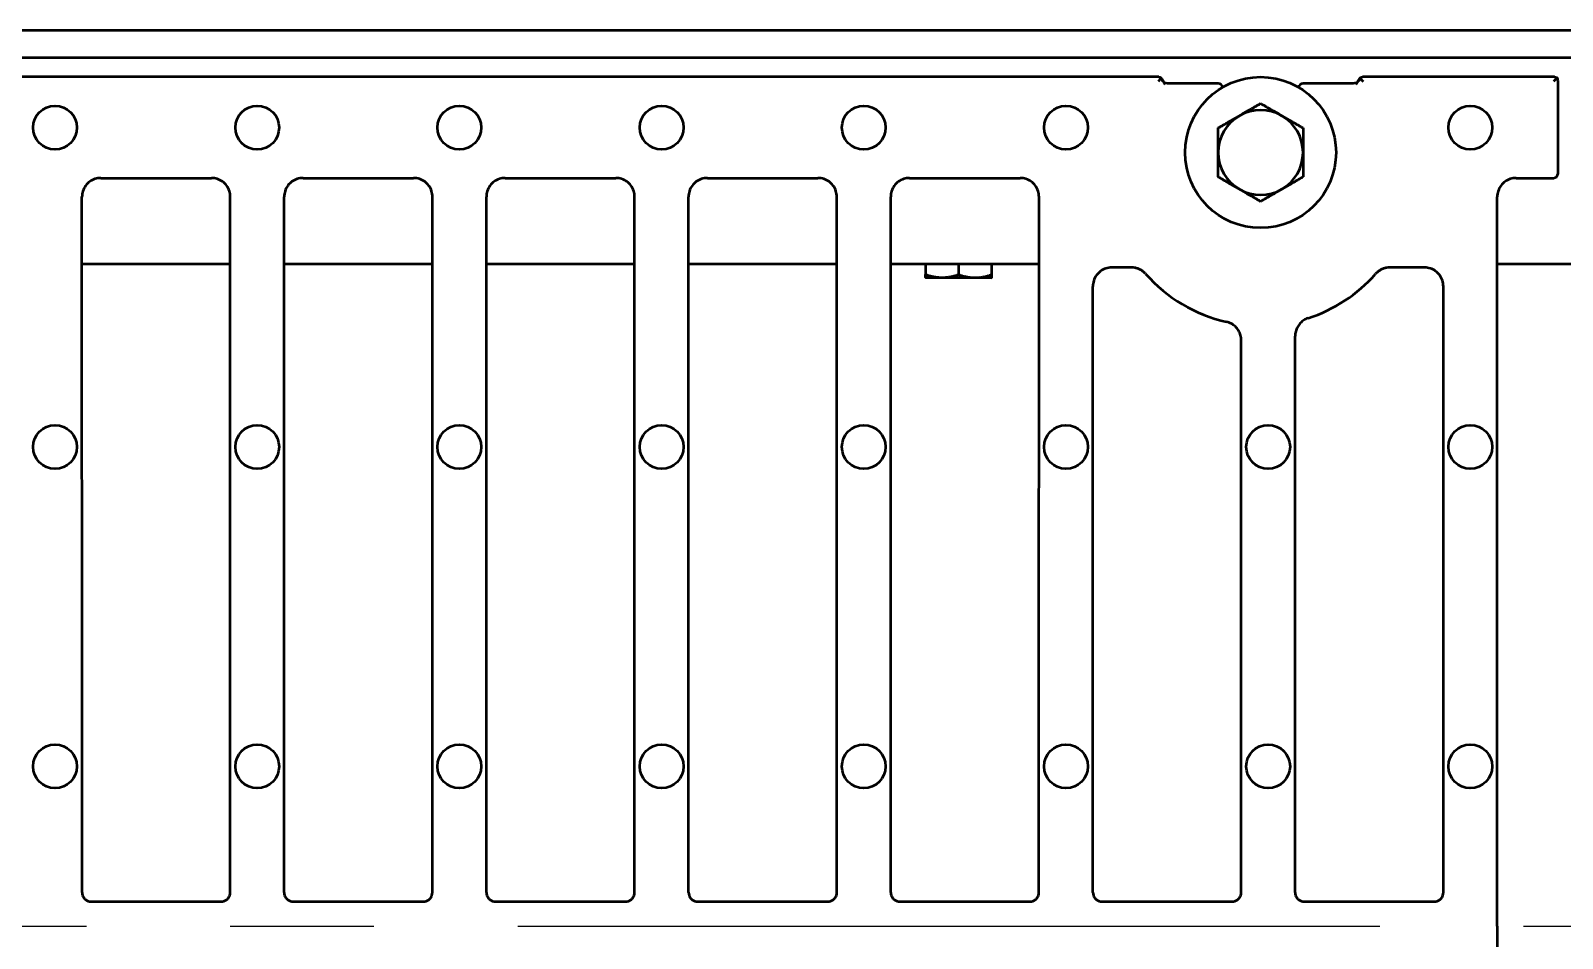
# Model space of a CAD drawing. Header units: inches. Extents: x 31 to 195, y 77 to 126.
# Drawn here: x 133.78 to 143.93, y 116.36 to 122.37 of the extents above; entities that cross this region are included whole.
import ezdxf

# ---------------------------------------------------------------- set-up
doc = ezdxf.new("R2010")
doc.units = ezdxf.units.IN
doc.header["$LTSCALE"] = 8
doc.header["$MEASUREMENT"] = 0
doc.linetypes.add('CENTER2', pattern=[1.125, 0.75, -0.125, 0.125, -0.125])
doc.layers.add('Visible (ANSI)', color=7, linetype='Continuous', lineweight=50)

msp = doc.modelspace()

# ---------------------------------------------------------------- linework, layer by layer
at = {"linetype": 'CENTER2', "ltscale": 0.952448}
msp.add_line((68.433118, 116.43908), (193.802762, 116.43908), dxfattribs=at)
at = {"layer": 'Visible (ANSI)'}
for p, q in [((191.933108, 122.37108), (71.933108, 122.37108)), ((191.933108, 122.19208), (71.933108, 122.19208)), ((141.257881, 122.06408), (122.608334, 122.06408)), ((141.275076, 122.055722), (141.253435, 122.03408)), ((141.300905, 122.013452), (141.27829, 122.051204)), ((142.587925, 122.051204), (142.565311, 122.013452)), ((142.591139, 122.055722), (142.61278, 122.03408)), ((143.881311, 122.06408), (142.608334, 122.06408)), ((143.898601, 122.058483), (143.874199, 122.03408)), ((143.904199, 121.42486), (143.904199, 122.038679)), ((141.651494, 122.020574), (141.365045, 122.020574)), ((142.50117, 122.020574), (142.214721, 122.020574)), ((134.246547, 121.39486), (134.979668, 121.39486)), ((135.586547, 121.39486), (136.319668, 121.39486)), ((136.926547, 121.39486), (137.659668, 121.39486)), ((138.266547, 121.39486), (138.999668, 121.39486)), ((139.606547, 121.39486), (140.339668, 121.39486)), ((143.626547, 121.39486), (143.874199, 121.39486)), ((135.104568, 120.82508), (134.121647, 120.82508)), ((136.444568, 120.82508), (135.461647, 120.82508)), ((137.784568, 120.82508), (136.801647, 120.82508)), ((139.124568, 120.82508), (138.141647, 120.82508)), ((140.464568, 120.82508), (139.481647, 120.82508)), ((139.712236, 120.82508), (139.711934, 120.756105)), ((139.931238, 120.82508), (139.930932, 120.755146)), ((140.150241, 120.82508), (140.14993, 120.754186)), ((144.364568, 120.82508), (143.501647, 120.82508)), ((139.711848, 120.736545), (139.821347, 120.736065)), ((139.821347, 120.736065), (140.040345, 120.735106)), ((140.040345, 120.735106), (140.149844, 120.734626)), ((141.077568, 120.801694), (140.946445, 120.801694)), ((143.01977, 120.801694), (142.788647, 120.801694)), ((134.181905, 116.601403), (135.04431, 116.601403)), ((135.521905, 116.601403), (136.38431, 116.601403)), ((136.861905, 116.601403), (137.72431, 116.601403)), ((138.201905, 116.601403), (139.06431, 116.601403)), ((139.541905, 116.601403), (140.40431, 116.601403)), ((140.881905, 116.601403), (141.74431, 116.601403)), ((142.221905, 116.601403), (143.08431, 116.601403))]:
    msp.add_line(p, q, dxfattribs=at)
for centre, radius in [((141.933108, 121.56408), 0.5), ((133.943108, 121.72908), 0.145), ((135.283108, 121.72908), 0.145), ((136.623108, 121.72908), 0.145), ((137.963108, 121.72908), 0.145), ((139.303108, 121.72908), 0.145), ((140.643108, 121.72908), 0.145), ((143.323108, 121.72908), 0.145), ((133.943108, 119.61308), 0.145), ((135.283108, 119.61308), 0.145), ((136.623108, 119.61308), 0.145), ((137.963108, 119.61308), 0.145), ((139.303108, 119.61308), 0.145), ((140.643108, 119.61308), 0.145), ((141.983108, 119.61308), 0.145), ((143.323108, 119.61308), 0.145), ((133.943108, 117.49708), 0.145), ((135.283108, 117.49708), 0.145), ((136.623108, 117.49708), 0.145), ((137.963108, 117.49708), 0.145), ((139.303108, 117.49708), 0.145), ((140.643108, 117.49708), 0.145), ((141.983108, 117.49708), 0.145), ((143.323108, 117.49708), 0.145)]:
    msp.add_circle(centre, radius, dxfattribs=at)
for centre, radius, start, end in [((141.651494, 121.990574), 0.03, 10.1908074, 90), ((142.214721, 121.990574), 0.03, 90, 169.8092746), ((141.933108, 121.56408), 0.28125, 60, 120), ((141.933108, 121.56408), 0.28125, 120, 180), ((141.933108, 121.56408), 0.28125, 0, 60), ((141.933108, 121.56408), 0.28125, 180, 240), ((141.933108, 121.56408), 0.28125, 300, 0), ((143.874199, 121.42486), 0.03, 270, 0), ((141.933108, 121.56408), 0.28125, 240, 300), ((141.933108, 121.43408), 1.017692, 221.5096441, 257.1871397), ((141.933108, 121.43408), 1.017692, 288.0166985, 318.4903559)]:
    msp.add_arc(centre, radius, start, end, dxfattribs=at)
for centre, major_axis, ratio, start_param, end_param in [((141.253435, 122.034318), (-0.008785, 0.031759), 0.903202452, 4.467576532, 5.180221444), ((142.61278, 122.034318), (0.008785, 0.031759), 0.903202452, 1.102963863, 1.815608775), ((143.874199, 122.034328), (0.010863, 0.034611), 0.807957516, 5.082921854, 5.703730028)]:
    msp.add_ellipse(centre, major_axis=major_axis, ratio=ratio, start_param=start_param, end_param=end_param, dxfattribs=at)
for points, knots in [([(141.257881, 122.06408), (141.258022, 122.06408), (141.258174, 122.064077), (141.258932, 122.064044), (141.259627, 122.063974), (141.261886, 122.063623), (141.263589, 122.0632), (141.268673, 122.061235), (141.272174, 122.059011), (141.275076, 122.055722)], [0.58400358758, 0.58400358758, 0.58400358758, 0.58400358758, 0.58704720667, 0.58704720667, 0.59837062795, 0.59837062795, 0.62101747053, 0.62101747053, 0.66339793763, 0.66339793763, 0.66339793763, 0.66339793763]), ([(142.591139, 122.055722), (142.594075, 122.05905), (142.597641, 122.061297), (142.602747, 122.063233), (142.604422, 122.063642), (142.606642, 122.06398), (142.607324, 122.064047), (142.608059, 122.064077), (142.608201, 122.06408), (142.608334, 122.06408)], [0.48834657481, 0.48834657481, 0.48834657481, 0.48834657481, 0.53122669947, 0.53122669947, 0.55347524242, 0.55347524242, 0.5645995139, 0.5645995139, 0.56745422028, 0.56745422028, 0.56745422028, 0.56745422028]), ([(143.881311, 122.06408), (143.881673, 122.06408), (143.882048, 122.064073), (143.884386, 122.063976), (143.886527, 122.063672), (143.891806, 122.062378), (143.895537, 122.060786), (143.898601, 122.058483)], [0.01703827592, 0.01703827592, 0.01703827592, 0.01703827592, 0.021207407, 0.021207407, 0.04241481399, 0.04241481399, 0.078548741, 0.078548741, 0.078548741, 0.078548741]), ([(141.365045, 122.020574), (141.356201, 122.020574), (141.347356, 122.020693), (141.330552, 122.021153), (141.322591, 122.021496), (141.308538, 122.02235), (141.302405, 122.022863), (141.296564, 122.023514), (141.295623, 122.023627), (141.294742, 122.02374)], [0, 0, 0, 0, 0.3036872898, 0.3036872898, 0.6073745797, 0.6073745797, 0.9056866296, 0.9056866296, 0.9666475944, 0.9666475944, 0.9666475944, 0.9666475944]), ([(142.571472, 122.023738), (142.57129, 122.023715), (142.571106, 122.023692), (142.56714, 122.023202), (142.562348, 122.022742), (142.550573, 122.021876), (142.543361, 122.021485), (142.527551, 122.02089), (142.518907, 122.020693), (142.507143, 122.020587), (142.504157, 122.020574), (142.50117, 122.020574)], [-0.966772445, -0.966772445, -0.966772445, -0.966772445, -0.9541589238, -0.9541589238, -0.6986406649, -0.6986406649, -0.4062398512, -0.4062398512, -0.1025525614, -0.1025525614, 0, 0, 0, 0]), ([(134.246547, 121.39486), (134.233528, 121.39486), (134.220313, 121.39278), (134.195414, 121.384687), (134.183639, 121.378692), (134.162403, 121.363251), (134.15311, 121.353949), (134.137692, 121.332691), (134.131713, 121.320898), (134.12368, 121.296081), (134.121628, 121.283037), (134.121628, 121.270023)], [0, 0, 0, 0, 0.1229638236, 0.1229638236, 0.2459276472, 0.2459276472, 0.3688914708, 0.3688914708, 0.4918552944, 0.4918552944, 0.614819118, 0.614819118, 0.614819118, 0.614819118]), ([(135.104587, 121.270023), (135.104587, 121.283037), (135.102504, 121.296247), (135.094402, 121.321134), (135.088401, 121.332903), (135.072946, 121.354125), (135.063636, 121.36341), (135.042364, 121.378815), (135.030565, 121.384786), (135.005736, 121.392811), (134.992687, 121.39486), (134.979668, 121.39486)], [0, 0, 0, 0, 0.1229644103, 0.1229644103, 0.2459288205, 0.2459288205, 0.3688932308, 0.3688932308, 0.4918576411, 0.4918576411, 0.6148220514, 0.6148220514, 0.6148220514, 0.6148220514]), ([(135.586547, 121.39486), (135.573528, 121.39486), (135.560313, 121.39278), (135.535414, 121.384687), (135.523639, 121.378692), (135.502403, 121.363251), (135.49311, 121.353949), (135.477692, 121.332691), (135.471713, 121.320898), (135.46368, 121.296081), (135.461628, 121.283037), (135.461628, 121.270023)], [0, 0, 0, 0, 0.1229638236, 0.1229638236, 0.2459276472, 0.2459276472, 0.3688914708, 0.3688914708, 0.4918552944, 0.4918552944, 0.614819118, 0.614819118, 0.614819118, 0.614819118]), ([(136.444587, 121.270023), (136.444587, 121.283037), (136.442504, 121.296247), (136.434402, 121.321134), (136.428401, 121.332903), (136.412946, 121.354125), (136.403636, 121.36341), (136.382364, 121.378815), (136.370565, 121.384786), (136.345736, 121.392811), (136.332687, 121.39486), (136.319668, 121.39486)], [0, 0, 0, 0, 0.1229644103, 0.1229644103, 0.2459288205, 0.2459288205, 0.3688932308, 0.3688932308, 0.4918576411, 0.4918576411, 0.6148220514, 0.6148220514, 0.6148220514, 0.6148220514]), ([(136.926547, 121.39486), (136.913528, 121.39486), (136.900313, 121.39278), (136.875414, 121.384687), (136.863639, 121.378692), (136.842403, 121.363251), (136.83311, 121.353949), (136.817692, 121.332691), (136.811713, 121.320898), (136.80368, 121.296081), (136.801628, 121.283037), (136.801628, 121.270023)], [0, 0, 0, 0, 0.1229638236, 0.1229638236, 0.2459276472, 0.2459276472, 0.3688914708, 0.3688914708, 0.4918552944, 0.4918552944, 0.614819118, 0.614819118, 0.614819118, 0.614819118]), ([(137.784587, 121.270023), (137.784587, 121.283037), (137.782504, 121.296247), (137.774402, 121.321134), (137.768401, 121.332903), (137.752946, 121.354125), (137.743636, 121.36341), (137.722364, 121.378815), (137.710565, 121.384786), (137.685736, 121.392811), (137.672687, 121.39486), (137.659668, 121.39486)], [0, 0, 0, 0, 0.1229644103, 0.1229644103, 0.2459288205, 0.2459288205, 0.3688932308, 0.3688932308, 0.4918576411, 0.4918576411, 0.6148220514, 0.6148220514, 0.6148220514, 0.6148220514]), ([(138.266547, 121.39486), (138.253528, 121.39486), (138.240313, 121.39278), (138.215414, 121.384687), (138.203639, 121.378692), (138.182403, 121.363251), (138.17311, 121.353949), (138.157692, 121.332691), (138.151713, 121.320898), (138.14368, 121.296081), (138.141628, 121.283037), (138.141628, 121.270023)], [0, 0, 0, 0, 0.1229638236, 0.1229638236, 0.2459276472, 0.2459276472, 0.3688914708, 0.3688914708, 0.4918552944, 0.4918552944, 0.614819118, 0.614819118, 0.614819118, 0.614819118]), ([(139.124587, 121.270023), (139.124587, 121.283037), (139.122504, 121.296247), (139.114402, 121.321134), (139.108401, 121.332903), (139.092946, 121.354125), (139.083636, 121.36341), (139.062364, 121.378815), (139.050565, 121.384786), (139.025736, 121.392811), (139.012687, 121.39486), (138.999668, 121.39486)], [0, 0, 0, 0, 0.1229644103, 0.1229644103, 0.2459288205, 0.2459288205, 0.3688932308, 0.3688932308, 0.4918576411, 0.4918576411, 0.6148220514, 0.6148220514, 0.6148220514, 0.6148220514]), ([(139.606547, 121.39486), (139.593528, 121.39486), (139.580313, 121.39278), (139.555414, 121.384687), (139.543639, 121.378692), (139.522403, 121.363251), (139.51311, 121.353949), (139.497692, 121.332691), (139.491713, 121.320898), (139.48368, 121.296081), (139.481628, 121.283037), (139.481628, 121.270023)], [0, 0, 0, 0, 0.1229638236, 0.1229638236, 0.2459276472, 0.2459276472, 0.3688914708, 0.3688914708, 0.4918552944, 0.4918552944, 0.614819118, 0.614819118, 0.614819118, 0.614819118]), ([(140.464587, 121.270023), (140.464587, 121.283037), (140.462504, 121.296247), (140.454402, 121.321134), (140.448401, 121.332903), (140.432946, 121.354125), (140.423636, 121.36341), (140.402364, 121.378815), (140.390565, 121.384786), (140.365736, 121.392811), (140.352687, 121.39486), (140.339668, 121.39486)], [0, 0, 0, 0, 0.1229644103, 0.1229644103, 0.2459288205, 0.2459288205, 0.3688932308, 0.3688932308, 0.4918576411, 0.4918576411, 0.6148220514, 0.6148220514, 0.6148220514, 0.6148220514]), ([(143.626547, 121.39486), (143.613528, 121.39486), (143.600479, 121.392811), (143.57565, 121.384786), (143.563851, 121.378815), (143.542579, 121.36341), (143.533269, 121.354125), (143.517814, 121.332903), (143.511813, 121.321134), (143.503711, 121.296247), (143.501628, 121.283037), (143.501628, 121.270023)], [0, 0, 0, 0, 0.1229644103, 0.1229644103, 0.2459288205, 0.2459288205, 0.3688932308, 0.3688932308, 0.4918576411, 0.4918576411, 0.6148220514, 0.6148220514, 0.6148220514, 0.6148220514]), ([(134.121989, 116.661344), (134.121985, 116.96859), (134.121972, 117.275836), (134.121934, 117.890327), (134.121908, 118.197573), (134.121845, 118.812064), (134.121809, 119.119309), (134.12174, 119.733799), (134.121706, 120.041044), (134.121654, 120.655534), (134.121637, 120.962779), (134.121628, 121.270023)], [-11.706043253, -11.706043253, -11.706043253, -11.706043253, -9.364834602, -9.364834602, -7.023625952, -7.023625952, -4.682417301, -4.682417301, -2.341208651, -2.341208651, 0, 0, 0, 0]), ([(135.104226, 116.661344), (135.104231, 116.96859), (135.104243, 117.275836), (135.104282, 117.890327), (135.104307, 118.197573), (135.10437, 118.812064), (135.104406, 119.119309), (135.104476, 119.733799), (135.10451, 120.041044), (135.104561, 120.655534), (135.104578, 120.962779), (135.104587, 121.270023)], [0, 0, 0, 0, 2.341208651, 2.341208651, 4.682417301, 4.682417301, 7.023625952, 7.023625952, 9.364834602, 9.364834602, 11.706043253, 11.706043253, 11.706043253, 11.706043253]), ([(135.461989, 116.661344), (135.461985, 116.96859), (135.461972, 117.275836), (135.461934, 117.890327), (135.461908, 118.197573), (135.461845, 118.812064), (135.461809, 119.119309), (135.46174, 119.733799), (135.461706, 120.041044), (135.461654, 120.655534), (135.461637, 120.962779), (135.461628, 121.270023)], [-11.706043253, -11.706043253, -11.706043253, -11.706043253, -9.364834602, -9.364834602, -7.023625952, -7.023625952, -4.682417301, -4.682417301, -2.341208651, -2.341208651, 0, 0, 0, 0]), ([(136.444226, 116.661344), (136.444231, 116.96859), (136.444243, 117.275836), (136.444282, 117.890327), (136.444307, 118.197573), (136.44437, 118.812064), (136.444406, 119.119309), (136.444476, 119.733799), (136.44451, 120.041044), (136.444561, 120.655534), (136.444578, 120.962779), (136.444587, 121.270023)], [0, 0, 0, 0, 2.341208651, 2.341208651, 4.682417301, 4.682417301, 7.023625952, 7.023625952, 9.364834602, 9.364834602, 11.706043253, 11.706043253, 11.706043253, 11.706043253]), ([(136.801989, 116.661344), (136.801985, 116.96859), (136.801972, 117.275836), (136.801934, 117.890327), (136.801908, 118.197573), (136.801845, 118.812064), (136.801809, 119.119309), (136.80174, 119.733799), (136.801706, 120.041044), (136.801654, 120.655534), (136.801637, 120.962779), (136.801628, 121.270023)], [-11.706043253, -11.706043253, -11.706043253, -11.706043253, -9.364834602, -9.364834602, -7.023625952, -7.023625952, -4.682417301, -4.682417301, -2.341208651, -2.341208651, 0, 0, 0, 0]), ([(137.784226, 116.661344), (137.784231, 116.96859), (137.784243, 117.275836), (137.784282, 117.890327), (137.784307, 118.197573), (137.78437, 118.812064), (137.784406, 119.119309), (137.784476, 119.733799), (137.78451, 120.041044), (137.784561, 120.655534), (137.784578, 120.962779), (137.784587, 121.270023)], [0, 0, 0, 0, 2.341208651, 2.341208651, 4.682417301, 4.682417301, 7.023625952, 7.023625952, 9.364834602, 9.364834602, 11.706043253, 11.706043253, 11.706043253, 11.706043253]), ([(138.141989, 116.661344), (138.141985, 116.96859), (138.141972, 117.275836), (138.141934, 117.890327), (138.141908, 118.197573), (138.141845, 118.812064), (138.141809, 119.119309), (138.14174, 119.733799), (138.141706, 120.041044), (138.141654, 120.655534), (138.141637, 120.962779), (138.141628, 121.270023)], [-11.706043253, -11.706043253, -11.706043253, -11.706043253, -9.364834602, -9.364834602, -7.023625952, -7.023625952, -4.682417301, -4.682417301, -2.341208651, -2.341208651, 0, 0, 0, 0]), ([(139.124226, 116.661344), (139.124231, 116.96859), (139.124243, 117.275836), (139.124282, 117.890327), (139.124307, 118.197573), (139.12437, 118.812064), (139.124406, 119.119309), (139.124476, 119.733799), (139.12451, 120.041044), (139.124561, 120.655534), (139.124578, 120.962779), (139.124587, 121.270023)], [0, 0, 0, 0, 2.341208651, 2.341208651, 4.682417301, 4.682417301, 7.023625952, 7.023625952, 9.364834602, 9.364834602, 11.706043253, 11.706043253, 11.706043253, 11.706043253]), ([(139.481989, 116.661344), (139.481985, 116.96859), (139.481972, 117.275836), (139.481934, 117.890327), (139.481908, 118.197573), (139.481845, 118.812064), (139.481809, 119.119309), (139.48174, 119.733799), (139.481706, 120.041044), (139.481654, 120.655534), (139.481637, 120.962779), (139.481628, 121.270023)], [-11.706043253, -11.706043253, -11.706043253, -11.706043253, -9.364834602, -9.364834602, -7.023625952, -7.023625952, -4.682417301, -4.682417301, -2.341208651, -2.341208651, 0, 0, 0, 0]), ([(140.464226, 116.661344), (140.464231, 116.96859), (140.464243, 117.275836), (140.464282, 117.890327), (140.464307, 118.197573), (140.46437, 118.812064), (140.464406, 119.119309), (140.464476, 119.733799), (140.46451, 120.041044), (140.464561, 120.655534), (140.464578, 120.962779), (140.464587, 121.270023)], [0, 0, 0, 0, 2.341208651, 2.341208651, 4.682417301, 4.682417301, 7.023625952, 7.023625952, 9.364834602, 9.364834602, 11.706043253, 11.706043253, 11.706043253, 11.706043253]), ([(143.50199, 116.43908), (143.50199, 116.761144), (143.501981, 117.083207), (143.501946, 117.727334), (143.501921, 118.049397), (143.501859, 118.693523), (143.501821, 119.015586), (143.501748, 119.659712), (143.501712, 119.981774), (143.501656, 120.625899), (143.501637, 120.947961), (143.501628, 121.270023)], [-12.270591833, -12.270591833, -12.270591833, -12.270591833, -9.816473467, -9.816473467, -7.3623551, -7.3623551, -4.908236733, -4.908236733, -2.454118367, -2.454118367, 0, 0, 0, 0]), ([(140.946445, 120.801694), (140.933434, 120.801694), (140.920227, 120.799614), (140.895347, 120.79152), (140.883583, 120.785525), (140.862369, 120.770083), (140.853087, 120.76078), (140.83769, 120.739523), (140.831721, 120.727731), (140.823703, 120.702915), (140.821655, 120.689872), (140.821656, 120.676858)], [0, 0, 0, 0, 0.1229171095, 0.1229171095, 0.245834219, 0.245834219, 0.3687513285, 0.3687513285, 0.4916684379, 0.4916684379, 0.6145855474, 0.6145855474, 0.6145855474, 0.6145855474]), ([(141.171015, 120.759609), (141.166367, 120.76486), (141.161236, 120.76976), (141.150199, 120.778627), (141.144296, 120.782591), (141.131984, 120.789427), (141.125571, 120.792308), (141.112297, 120.796972), (141.105486, 120.798735), (141.091627, 120.801099), (141.084581, 120.801694), (141.077568, 120.801694)], [0, 0, 0, 0, 0.066276708, 0.066276708, 0.1325534161, 0.1325534161, 0.1988301241, 0.1988301241, 0.2651068321, 0.2651068321, 0.3313835402, 0.3313835402, 0.3313835402, 0.3313835402]), ([(142.788647, 120.801694), (142.781634, 120.801694), (142.774564, 120.801099), (142.76061, 120.798711), (142.753729, 120.796917), (142.740451, 120.792228), (142.734043, 120.789335), (142.721754, 120.782486), (142.715919, 120.778554), (142.704964, 120.769743), (142.699848, 120.76486), (142.695201, 120.759609)], [0, 0, 0, 0, 0.066276721, 0.066276721, 0.132553442, 0.132553442, 0.1988301629, 0.1988301629, 0.2651068839, 0.2651068839, 0.3313836049, 0.3313836049, 0.3313836049, 0.3313836049]), ([(143.144559, 120.676858), (143.14456, 120.689872), (143.142482, 120.703081), (143.134394, 120.727967), (143.128403, 120.739735), (143.112969, 120.760957), (143.10367, 120.770242), (143.082421, 120.785647), (143.070631, 120.79162), (143.045822, 120.799644), (143.032781, 120.801694), (143.01977, 120.801694)], [0, 0, 0, 0, 0.1229167888, 0.1229167888, 0.2458335776, 0.2458335776, 0.3687503664, 0.3687503664, 0.4916671552, 0.4916671552, 0.614583944, 0.614583944, 0.614583944, 0.614583944]), ([(140.821989, 116.661344), (140.821985, 116.929045), (140.821975, 117.196747), (140.821945, 117.732149), (140.821924, 117.99985), (140.821875, 118.535253), (140.821845, 118.802954), (140.821785, 119.338356), (140.821753, 119.606057), (140.821697, 120.141458), (140.821672, 120.409158), (140.821656, 120.676858)], [-10.199402739, -10.199402739, -10.199402739, -10.199402739, -8.159522191, -8.159522191, -6.119641643, -6.119641643, -4.079761096, -4.079761096, -2.039880548, -2.039880548, 0, 0, 0, 0]), ([(143.144226, 116.661344), (143.14423, 116.929045), (143.14424, 117.196747), (143.144271, 117.732149), (143.144291, 117.99985), (143.14434, 118.535253), (143.14437, 118.802954), (143.144431, 119.338356), (143.144462, 119.606057), (143.144518, 120.141458), (143.144543, 120.409158), (143.144559, 120.676858)], [0, 0, 0, 0, 2.039880548, 2.039880548, 4.079761096, 4.079761096, 6.119641643, 6.119641643, 8.159522191, 8.159522191, 10.199402739, 10.199402739, 10.199402739, 10.199402739]), ([(141.804533, 120.32), (141.804534, 120.33116), (141.803014, 120.342464), (141.797024, 120.364144), (141.792606, 120.374472), (141.781052, 120.393788), (141.773965, 120.402641), (141.757794, 120.418064), (141.748613, 120.424716), (141.728938, 120.435275), (141.718296, 120.439255), (141.707417, 120.441729)], [0, 0, 0, 0, 0.1054228845, 0.1054228845, 0.210845769, 0.210845769, 0.3162686535, 0.3162686535, 0.4216915379, 0.4216915379, 0.5271144224, 0.5271144224, 0.5271144224, 0.5271144224]), ([(142.247874, 120.466289), (142.237977, 120.46307), (142.228369, 120.458556), (142.210654, 120.447296), (142.202598, 120.44062), (142.188256, 120.425322), (142.182029, 120.416716), (142.172014, 120.398427), (142.168153, 120.388631), (142.162994, 120.368455), (142.161679, 120.357984), (142.16168, 120.347575)], [0, 0, 0, 0, 0.0983394734, 0.0983394734, 0.1966789469, 0.1966789469, 0.2950184203, 0.2950184203, 0.3933578937, 0.3933578937, 0.4916973671, 0.4916973671, 0.4916973671, 0.4916973671]), ([(141.804226, 116.661344), (141.80423, 116.905255), (141.804238, 117.149165), (141.804264, 117.636987), (141.804282, 117.880897), (141.804324, 118.368718), (141.804349, 118.612629), (141.804403, 119.10045), (141.804432, 119.34436), (141.804486, 119.83218), (141.804512, 120.07609), (141.804533, 120.32)], [0, 0, 0, 0, 1.858596239, 1.858596239, 3.717192478, 3.717192478, 5.575788717, 5.575788717, 7.434384955, 7.434384955, 9.292981194, 9.292981194, 9.292981194, 9.292981194]), ([(142.161989, 116.661344), (142.161985, 116.907093), (142.161977, 117.152842), (142.16195, 117.64434), (142.161933, 117.890089), (142.16189, 118.381587), (142.161864, 118.627336), (142.16181, 119.118833), (142.161781, 119.364582), (142.161726, 119.856079), (142.161701, 120.101827), (142.16168, 120.347575)], [-9.36302211, -9.36302211, -9.36302211, -9.36302211, -7.490417688, -7.490417688, -5.617813266, -5.617813266, -3.745208844, -3.745208844, -1.872604422, -1.872604422, 0, 0, 0, 0]), ([(134.121989, 116.661344), (134.121989, 116.655094), (134.122988, 116.648751), (134.126874, 116.636802), (134.129752, 116.631152), (134.137163, 116.620964), (134.141627, 116.616506), (134.151827, 116.60911), (134.157486, 116.606242), (134.169397, 116.602388), (134.175658, 116.601403), (134.181905, 116.601403)], [0, 0, 0, 0, 0.0713970065, 0.0713970065, 0.1427940129, 0.1427940129, 0.2141910194, 0.2141910194, 0.2855880258, 0.2855880258, 0.3569850323, 0.3569850323, 0.3569850323, 0.3569850323]), ([(135.04431, 116.601403), (135.050558, 116.601403), (135.056898, 116.602403), (135.068842, 116.60629), (135.074489, 116.609169), (135.084673, 116.616583), (135.089129, 116.621049), (135.096522, 116.631254), (135.099389, 116.636915), (135.103242, 116.64883), (135.104226, 116.655094), (135.104226, 116.661344)], [0, 0, 0, 0, 0.0713971809, 0.0713971809, 0.1427943617, 0.1427943617, 0.2141915426, 0.2141915426, 0.2855887234, 0.2855887234, 0.3569859043, 0.3569859043, 0.3569859043, 0.3569859043]), ([(135.461989, 116.661344), (135.461989, 116.655094), (135.462988, 116.648751), (135.466874, 116.636802), (135.469752, 116.631152), (135.477163, 116.620964), (135.481627, 116.616506), (135.491827, 116.60911), (135.497486, 116.606242), (135.509397, 116.602388), (135.515658, 116.601403), (135.521905, 116.601403)], [0, 0, 0, 0, 0.0713970065, 0.0713970065, 0.1427940129, 0.1427940129, 0.2141910194, 0.2141910194, 0.2855880258, 0.2855880258, 0.3569850323, 0.3569850323, 0.3569850323, 0.3569850323]), ([(136.38431, 116.601403), (136.390558, 116.601403), (136.396898, 116.602403), (136.408842, 116.60629), (136.414489, 116.609169), (136.424673, 116.616583), (136.429129, 116.621049), (136.436522, 116.631254), (136.439389, 116.636915), (136.443242, 116.64883), (136.444226, 116.655094), (136.444226, 116.661344)], [0, 0, 0, 0, 0.0713971809, 0.0713971809, 0.1427943617, 0.1427943617, 0.2141915426, 0.2141915426, 0.2855887234, 0.2855887234, 0.3569859043, 0.3569859043, 0.3569859043, 0.3569859043]), ([(136.801989, 116.661344), (136.801989, 116.655094), (136.802988, 116.648751), (136.806874, 116.636802), (136.809752, 116.631152), (136.817163, 116.620964), (136.821627, 116.616506), (136.831827, 116.60911), (136.837486, 116.606242), (136.849397, 116.602388), (136.855658, 116.601403), (136.861905, 116.601403)], [0, 0, 0, 0, 0.0713970065, 0.0713970065, 0.1427940129, 0.1427940129, 0.2141910194, 0.2141910194, 0.2855880258, 0.2855880258, 0.3569850323, 0.3569850323, 0.3569850323, 0.3569850323]), ([(137.72431, 116.601403), (137.730558, 116.601403), (137.736898, 116.602403), (137.748842, 116.60629), (137.754489, 116.609169), (137.764673, 116.616583), (137.769129, 116.621049), (137.776522, 116.631254), (137.779389, 116.636915), (137.783242, 116.64883), (137.784226, 116.655094), (137.784226, 116.661344)], [0, 0, 0, 0, 0.0713971809, 0.0713971809, 0.1427943617, 0.1427943617, 0.2141915426, 0.2141915426, 0.2855887234, 0.2855887234, 0.3569859043, 0.3569859043, 0.3569859043, 0.3569859043]), ([(138.141989, 116.661344), (138.141989, 116.655094), (138.142988, 116.648751), (138.146874, 116.636802), (138.149752, 116.631152), (138.157163, 116.620964), (138.161627, 116.616506), (138.171827, 116.60911), (138.177486, 116.606242), (138.189397, 116.602388), (138.195658, 116.601403), (138.201905, 116.601403)], [0, 0, 0, 0, 0.0713970065, 0.0713970065, 0.1427940129, 0.1427940129, 0.2141910194, 0.2141910194, 0.2855880258, 0.2855880258, 0.3569850323, 0.3569850323, 0.3569850323, 0.3569850323]), ([(139.06431, 116.601403), (139.070558, 116.601403), (139.076898, 116.602403), (139.088842, 116.60629), (139.094489, 116.609169), (139.104673, 116.616583), (139.109129, 116.621049), (139.116522, 116.631254), (139.119389, 116.636915), (139.123242, 116.64883), (139.124226, 116.655094), (139.124226, 116.661344)], [0, 0, 0, 0, 0.0713971809, 0.0713971809, 0.1427943617, 0.1427943617, 0.2141915426, 0.2141915426, 0.2855887234, 0.2855887234, 0.3569859043, 0.3569859043, 0.3569859043, 0.3569859043]), ([(139.481989, 116.661344), (139.481989, 116.655094), (139.482988, 116.648751), (139.486874, 116.636802), (139.489752, 116.631152), (139.497163, 116.620964), (139.501627, 116.616506), (139.511827, 116.60911), (139.517486, 116.606242), (139.529397, 116.602388), (139.535658, 116.601403), (139.541905, 116.601403)], [0, 0, 0, 0, 0.0713970065, 0.0713970065, 0.1427940129, 0.1427940129, 0.2141910194, 0.2141910194, 0.2855880258, 0.2855880258, 0.3569850323, 0.3569850323, 0.3569850323, 0.3569850323]), ([(140.40431, 116.601403), (140.410558, 116.601403), (140.416898, 116.602403), (140.428842, 116.60629), (140.434489, 116.609169), (140.444673, 116.616583), (140.449129, 116.621049), (140.456522, 116.631254), (140.459389, 116.636915), (140.463242, 116.64883), (140.464226, 116.655094), (140.464226, 116.661344)], [0, 0, 0, 0, 0.0713971809, 0.0713971809, 0.1427943617, 0.1427943617, 0.2141915426, 0.2141915426, 0.2855887234, 0.2855887234, 0.3569859043, 0.3569859043, 0.3569859043, 0.3569859043]), ([(140.821989, 116.661344), (140.821989, 116.655094), (140.822988, 116.648751), (140.826874, 116.636802), (140.829752, 116.631152), (140.837163, 116.620964), (140.841627, 116.616506), (140.851827, 116.60911), (140.857486, 116.606242), (140.869397, 116.602388), (140.875658, 116.601403), (140.881905, 116.601403)], [0, 0, 0, 0, 0.0713970065, 0.0713970065, 0.1427940129, 0.1427940129, 0.2141910194, 0.2141910194, 0.2855880258, 0.2855880258, 0.3569850323, 0.3569850323, 0.3569850323, 0.3569850323]), ([(141.74431, 116.601403), (141.750558, 116.601403), (141.756898, 116.602403), (141.768842, 116.60629), (141.774489, 116.609169), (141.784673, 116.616583), (141.789129, 116.621049), (141.796522, 116.631254), (141.799389, 116.636915), (141.803242, 116.64883), (141.804226, 116.655094), (141.804226, 116.661344)], [0, 0, 0, 0, 0.0713971809, 0.0713971809, 0.1427943617, 0.1427943617, 0.2141915426, 0.2141915426, 0.2855887234, 0.2855887234, 0.3569859043, 0.3569859043, 0.3569859043, 0.3569859043]), ([(142.161989, 116.661344), (142.161989, 116.655094), (142.162988, 116.648751), (142.166874, 116.636802), (142.169752, 116.631152), (142.177163, 116.620964), (142.181627, 116.616506), (142.191827, 116.60911), (142.197486, 116.606242), (142.209397, 116.602388), (142.215658, 116.601403), (142.221905, 116.601403)], [0, 0, 0, 0, 0.0713970065, 0.0713970065, 0.1427940129, 0.1427940129, 0.2141910194, 0.2141910194, 0.2855880258, 0.2855880258, 0.3569850323, 0.3569850323, 0.3569850323, 0.3569850323]), ([(143.08431, 116.601403), (143.090558, 116.601403), (143.096898, 116.602403), (143.108842, 116.60629), (143.114489, 116.609169), (143.124673, 116.616583), (143.129129, 116.621049), (143.136522, 116.631254), (143.139389, 116.636915), (143.143242, 116.64883), (143.144226, 116.655094), (143.144226, 116.661344)], [0, 0, 0, 0, 0.0713971809, 0.0713971809, 0.1427943617, 0.1427943617, 0.2141915426, 0.2141915426, 0.2855887234, 0.2855887234, 0.3569859043, 0.3569859043, 0.3569859043, 0.3569859043]), ([(143.50199, 116.43908), (143.50199, 116.117017), (143.501981, 115.794954), (143.501946, 115.150827), (143.501921, 114.828764), (143.501859, 114.184638), (143.501821, 113.862575), (143.501748, 113.218449), (143.501712, 112.896387), (143.501656, 112.252262), (143.501637, 111.9302), (143.501628, 111.608138)], [-12.270591833, -12.270591833, -12.270591833, -12.270591833, -9.816473467, -9.816473467, -7.3623551, -7.3623551, -4.908236733, -4.908236733, -2.454118367, -2.454118367, 0, 0, 0, 0])]:
    msp.add_open_spline(points, degree=3, knots=knots, dxfattribs=at)
for points in [[(141.792483, 121.80765), (141.857747, 121.84533), (141.933108, 121.88884)], [(141.933108, 121.88884), (142.008468, 121.84533), (142.073733, 121.80765)], [(141.651858, 121.72646), (141.727218, 121.76997), (141.792483, 121.80765)], [(141.651858, 121.56408), (141.651858, 121.639441), (141.651858, 121.72646)], [(142.073733, 121.80765), (142.138997, 121.76997), (142.214358, 121.72646)], [(142.214358, 121.72646), (142.214358, 121.639441), (142.214358, 121.56408)], [(141.651858, 121.401701), (141.651858, 121.48872), (141.651858, 121.56408)], [(142.214358, 121.56408), (142.214358, 121.48872), (142.214358, 121.401701)], [(141.792483, 121.320511), (141.727218, 121.358191), (141.651858, 121.401701)], [(141.933108, 121.239321), (141.857747, 121.28283), (141.792483, 121.320511)], [(142.073733, 121.320511), (142.008468, 121.28283), (141.933108, 121.239321)], [(142.214358, 121.401701), (142.138997, 121.358191), (142.073733, 121.320511)], [(139.711848, 120.736545), (139.711848, 120.736545), (139.711934, 120.756105)], [(139.711934, 120.756105), (139.770529, 120.736288), (139.821347, 120.736065)], [(139.821347, 120.736065), (139.872166, 120.735843), (139.930932, 120.755146)], [(139.930932, 120.755146), (139.989527, 120.735328), (140.040345, 120.735106)], [(140.040345, 120.735106), (140.091164, 120.734883), (140.14993, 120.754186)], [(140.14993, 120.754186), (140.149844, 120.734626), (140.149844, 120.734626)]]:
    msp.add_rational_spline(points, [1, 1.0379548493, 1], degree=2, dxfattribs=at)

doc.saveas('drawing.dxf')
